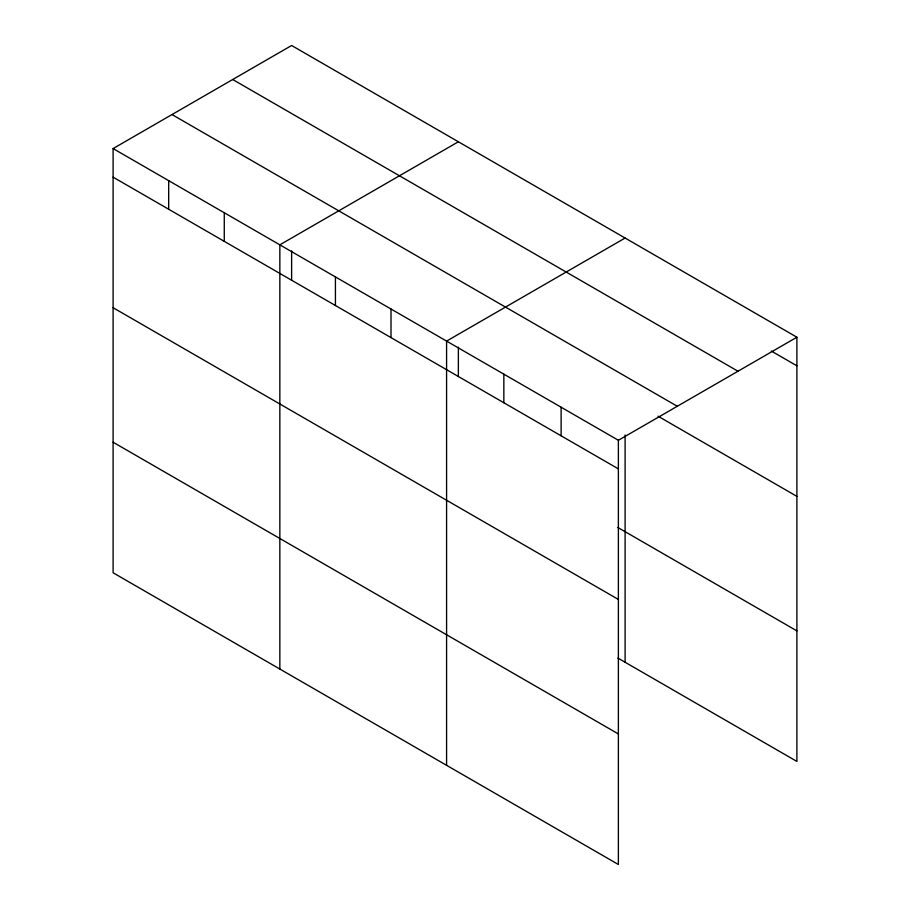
<?xml version="1.0" encoding="UTF-8"?>
<svg xmlns="http://www.w3.org/2000/svg" width="910" height="910" viewBox="0 0 910 910"><rect width="100%" height="100%" fill="white"/><g stroke="black" fill="none" stroke-linecap="round" stroke-linejoin="round"><path stroke-width="1.36" d="M113.102 148.569L618.379 440.281L618.379 864.5L113.102 572.777L113.102 148.569L291.621 45.5L796.898 337.223L796.898 761.431L617.856 658.066M458.367 141.767L279.848 244.835L279.848 669.043M625.102 238.033L446.582 341.102L446.582 765.321M618.379 440.281L796.898 337.223M771.305 351.044L796.898 365.809M232.71 79.511L737.987 371.235M172.013 114.558L677.29 406.269M657.998 416.177L796.898 496.371M113.102 177.166L618.379 468.877M617.856 527.504L796.898 630.88M113.102 307.716L618.379 599.44M113.102 442.226L618.379 733.949M625.102 435.014L625.102 662.253M561.117 407.225L561.117 435.822M503.844 374.158L503.844 402.755M458.367 347.154L458.367 376.581M391.004 309.013L391.004 337.61M335.426 276.924L335.426 305.521M291.621 250.887L291.621 280.314M224.269 212.747L224.269 241.343M168.68 180.658L168.68 209.255"/></g></svg>
